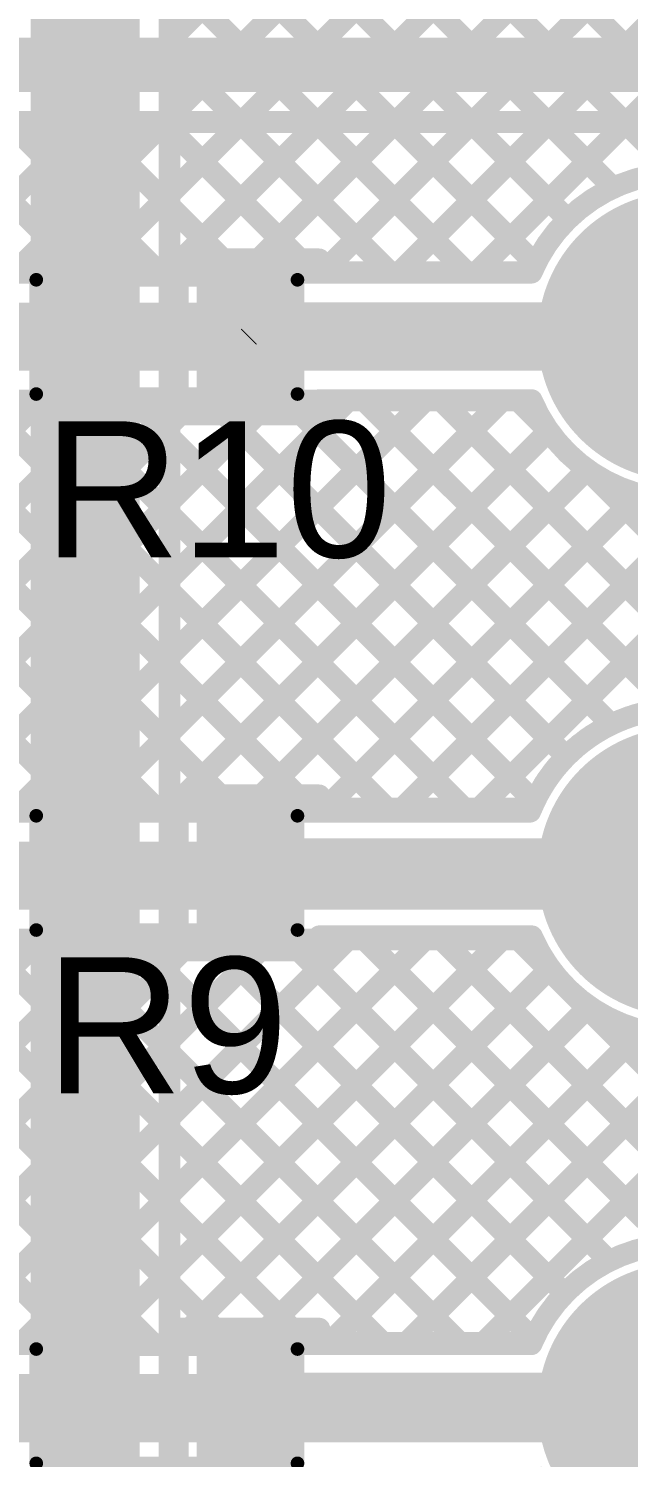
# Model space of a CAD drawing. Header units: millimetres. Extents: x -0.32 to 3.69, y -0.11 to 2.37.
# Drawn here: x 2.694 to 2.915, y 0.588 to 1.113 of the extents above; entities that cross this region are included whole.
import ezdxf

# ---------------------------------------------------------------- set-up
doc = ezdxf.new("R2010")
doc.units = ezdxf.units.MM
doc.header["$MEASUREMENT"] = 0
for name, color, linetype in [('BottomLayer', 5, 'Continuous'), ('BottomSolder', 6, 'Continuous'), ('MultiLayer', 9, 'Continuous'), ('PadHoleLayer', 156, 'Continuous'), ('TopLayer', 1, 'Continuous'), ('TopOverlay', 2, 'Continuous'), ('TopPaste', 8, 'Continuous'), ('TopSolder', 216, 'Continuous')]:
    doc.layers.add(name, color=color, linetype=linetype)
doc.styles.add('Arial', font='', dxfattribs={"height": 0.2})
doc.styles.get('Arial').set_extended_font_data('Arial')

# ---------------------------------------------------------------- blocks, each defined once
blk = doc.blocks.new('JL301_50010U02_B_1')
at = {"layer": 'BottomLayer'}
h = blk.add_hatch(color=5, dxfattribs=at)
edge = h.paths.add_edge_path()
edge.add_arc((0.3937, 0), 0.04921, 0, 360)
h = blk.add_hatch(color=5, dxfattribs=at)
edge = h.paths.add_edge_path()
edge.add_arc((0.59055, 0), 0.04921, 0, 360)
h = blk.add_hatch(color=5, dxfattribs=at)
edge = h.paths.add_edge_path()
edge.add_arc((0.7874, 0), 0.04921, 0, 360)
at = {"layer": 'BottomSolder'}
h = blk.add_hatch(color=6, dxfattribs=at)
edge = h.paths.add_edge_path()
edge.add_arc((0.3937, 0), 0.05321, 0, 360)
h = blk.add_hatch(color=6, dxfattribs=at)
edge = h.paths.add_edge_path()
edge.add_arc((0.59055, 0), 0.05321, 0, 360)
h = blk.add_hatch(color=6, dxfattribs=at)
edge = h.paths.add_edge_path()
edge.add_arc((0.7874, 0), 0.05321, 0, 360)
at = {"layer": 'MultiLayer'}
h = blk.add_hatch(color=9, dxfattribs=at)
edge = h.paths.add_edge_path()
edge.add_arc((0.3937, 0), 0.04921, 0, 360)
h = blk.add_hatch(color=9, dxfattribs=at)
edge = h.paths.add_edge_path()
edge.add_arc((0.59055, 0), 0.04921, 0, 360)
h = blk.add_hatch(color=9, dxfattribs=at)
edge = h.paths.add_edge_path()
edge.add_arc((0.7874, 0), 0.04921, 0, 360)
at = {"layer": 'PadHoleLayer'}
h = blk.add_hatch(color=156, dxfattribs=at)
edge = h.paths.add_edge_path()
edge.add_arc((0.3937, 0), 0.0275, 0, 360)
h = blk.add_hatch(color=156, dxfattribs=at)
edge = h.paths.add_edge_path()
edge.add_arc((0.59055, 0), 0.0275, 0, 360)
h = blk.add_hatch(color=156, dxfattribs=at)
edge = h.paths.add_edge_path()
edge.add_arc((0.7874, 0), 0.0275, 0, 360)
at = {"layer": 'TopLayer'}
h = blk.add_hatch(color=1, dxfattribs=at)
edge = h.paths.add_edge_path()
edge.add_arc((0.3937, 0), 0.04921, 0, 360)
h = blk.add_hatch(color=1, dxfattribs=at)
edge = h.paths.add_edge_path()
edge.add_arc((0.59055, 0), 0.04921, 0, 360)
h = blk.add_hatch(color=1, dxfattribs=at)
edge = h.paths.add_edge_path()
edge.add_arc((0.7874, 0), 0.04921, 0, 360)
at = {"layer": 'TopSolder'}
h = blk.add_hatch(color=216, dxfattribs=at)
edge = h.paths.add_edge_path()
edge.add_arc((0.3937, 0), 0.05321, 0, 360)
h = blk.add_hatch(color=216, dxfattribs=at)
edge = h.paths.add_edge_path()
edge.add_arc((0.59055, 0), 0.05321, 0, 360)
h = blk.add_hatch(color=216, dxfattribs=at)
edge = h.paths.add_edge_path()
edge.add_arc((0.7874, 0), 0.05321, 0, 360)
blk = doc.blocks.new('R___0603_2')
at = {"layer": 'TopLayer'}
for points in [[(-0.015, 0.0175), (-0.015, -0.0175), (-0.045, -0.0175), (-0.045, 0.0175)], [(0.045, 0.0175), (0.045, -0.0175), (0.015, -0.0175), (0.015, 0.0175)]]:
    blk.add_hatch(color=1, dxfattribs=at).paths.add_polyline_path(points)
at = {"layer": 'TopPaste'}
for points in [[(-0.015, 0.0175), (-0.015, -0.0175), (-0.045, -0.0175), (-0.045, 0.0175)], [(0.045, 0.0175), (0.045, -0.0175), (0.015, -0.0175), (0.015, 0.0175)]]:
    blk.add_hatch(color=8, dxfattribs=at).paths.add_polyline_path(points)
at = {"layer": 'TopSolder'}
for points in [[(-0.011, 0.0215), (-0.011, -0.0215), (-0.049, -0.0215), (-0.049, 0.0215)], [(0.049, 0.0215), (0.049, -0.0215), (0.011, -0.0215), (0.011, 0.0215)]]:
    blk.add_hatch(color=216, dxfattribs=at).paths.add_polyline_path(points)
at = {"layer": 'TopOverlay', "const_width": 0.005}
for points in [[(-0.048, 0.021), (-0.048, -0.021)], [(0.048, 0.021), (-0.048, 0.021)], [(0.048, 0.021), (0.048, -0.021)], [(0.048, -0.021), (-0.048, -0.021)]]:
    blk.add_lwpolyline(points, dxfattribs=at)
at = {"layer": 'TopOverlay', "const_width": 0.0025}
for points in [[(-0.04925, 0.021, 1), (-0.04675, 0.021, 1)], [(-0.04925, 0.021, 1), (-0.04675, 0.021, 1)], [(0.04675, 0.021, 1), (0.04925, 0.021, 1)], [(0.04675, 0.021, 1), (0.04925, 0.021, 1)], [(-0.04925, -0.021, 1), (-0.04675, -0.021, 1)], [(-0.04925, -0.021, 1), (-0.04675, -0.021, 1)], [(0.04675, -0.021, 1), (0.04925, -0.021, 1)], [(0.04675, -0.021, 1), (0.04925, -0.021, 1)]]:
    blk.add_lwpolyline(points, format="xyb", close=True, dxfattribs=at)
blk = doc.blocks.new('R___0603_33')
at = {"layer": 'TopLayer'}
for points in [[(-0.015, 0.0175), (-0.015, -0.0175), (-0.045, -0.0175), (-0.045, 0.0175)], [(0.045, 0.0175), (0.045, -0.0175), (0.015, -0.0175), (0.015, 0.0175)]]:
    blk.add_hatch(color=1, dxfattribs=at).paths.add_polyline_path(points)
at = {"layer": 'TopPaste'}
for points in [[(-0.015, 0.0175), (-0.015, -0.0175), (-0.045, -0.0175), (-0.045, 0.0175)], [(0.045, 0.0175), (0.045, -0.0175), (0.015, -0.0175), (0.015, 0.0175)]]:
    blk.add_hatch(color=8, dxfattribs=at).paths.add_polyline_path(points)
at = {"layer": 'TopSolder'}
for points in [[(-0.011, 0.0215), (-0.011, -0.0215), (-0.049, -0.0215), (-0.049, 0.0215)], [(0.049, 0.0215), (0.049, -0.0215), (0.011, -0.0215), (0.011, 0.0215)]]:
    blk.add_hatch(color=216, dxfattribs=at).paths.add_polyline_path(points)
at = {"layer": 'TopOverlay', "const_width": 0.005}
for points in [[(-0.048, 0.021), (-0.048, -0.021)], [(0.048, 0.021), (-0.048, 0.021)], [(0.048, 0.021), (0.048, -0.021)], [(0.048, -0.021), (-0.048, -0.021)]]:
    blk.add_lwpolyline(points, dxfattribs=at)
at = {"layer": 'TopOverlay', "const_width": 0.0025}
for points in [[(-0.04925, 0.021, 1), (-0.04675, 0.021, 1)], [(-0.04925, 0.021, 1), (-0.04675, 0.021, 1)], [(0.04675, 0.021, 1), (0.04925, 0.021, 1)], [(0.04675, 0.021, 1), (0.04925, 0.021, 1)], [(-0.04925, -0.021, 1), (-0.04675, -0.021, 1)], [(-0.04925, -0.021, 1), (-0.04675, -0.021, 1)], [(0.04675, -0.021, 1), (0.04925, -0.021, 1)], [(0.04675, -0.021, 1), (0.04925, -0.021, 1)]]:
    blk.add_lwpolyline(points, format="xyb", close=True, dxfattribs=at)
blk = doc.blocks.new('R___0603_34')
at = {"layer": 'TopLayer'}
for points in [[(-0.015, 0.0175), (-0.015, -0.0175), (-0.045, -0.0175), (-0.045, 0.0175)], [(0.045, 0.0175), (0.045, -0.0175), (0.015, -0.0175), (0.015, 0.0175)]]:
    blk.add_hatch(color=1, dxfattribs=at).paths.add_polyline_path(points)
at = {"layer": 'TopPaste'}
for points in [[(-0.015, 0.0175), (-0.015, -0.0175), (-0.045, -0.0175), (-0.045, 0.0175)], [(0.045, 0.0175), (0.045, -0.0175), (0.015, -0.0175), (0.015, 0.0175)]]:
    blk.add_hatch(color=8, dxfattribs=at).paths.add_polyline_path(points)
at = {"layer": 'TopSolder'}
for points in [[(-0.011, 0.0215), (-0.011, -0.0215), (-0.049, -0.0215), (-0.049, 0.0215)], [(0.049, 0.0215), (0.049, -0.0215), (0.011, -0.0215), (0.011, 0.0215)]]:
    blk.add_hatch(color=216, dxfattribs=at).paths.add_polyline_path(points)
at = {"layer": 'TopOverlay', "const_width": 0.005}
for points in [[(-0.048, 0.021), (-0.048, -0.021)], [(0.048, 0.021), (-0.048, 0.021)], [(0.048, 0.021), (0.048, -0.021)], [(0.048, -0.021), (-0.048, -0.021)]]:
    blk.add_lwpolyline(points, dxfattribs=at)
at = {"layer": 'TopOverlay', "const_width": 0.0025}
for points in [[(-0.04925, 0.021, 1), (-0.04675, 0.021, 1)], [(-0.04925, 0.021, 1), (-0.04675, 0.021, 1)], [(0.04675, 0.021, 1), (0.04925, 0.021, 1)], [(0.04675, 0.021, 1), (0.04925, 0.021, 1)], [(-0.04925, -0.021, 1), (-0.04675, -0.021, 1)], [(-0.04925, -0.021, 1), (-0.04675, -0.021, 1)], [(0.04675, -0.021, 1), (0.04925, -0.021, 1)], [(0.04675, -0.021, 1), (0.04925, -0.021, 1)]]:
    blk.add_lwpolyline(points, format="xyb", close=True, dxfattribs=at)

msp = doc.modelspace()

# ---------------------------------------------------------------- hatches: boundary and pattern name
at = {"layer": 'TopLayer'}
msp.add_hatch(color=1, dxfattribs=at).paths.add_polyline_path([(2.695, 0.189), (2.735, 0.189), (2.735, 2.01), (2.695, 2.01)])

# ---------------------------------------------------------------- linework, layer by layer
at = {"layer": 'BottomLayer'}
for points, const_width in [([(2.57456, 1.1), (3.332, 1.1)], 0.02), ([(2.23761, 1.104), (2.71184, 0.62977)], 0.008), ([(2.26589, 1.104), (2.74012, 0.62977)], 0.008), ([(2.29418, 1.104), (2.7684, 0.62977)], 0.008), ([(2.4356, 1.104), (2.7141, 0.8255)], 0.008), ([(2.46388, 1.104), (2.74238, 0.8255)], 0.008), ([(2.49216, 1.104), (2.77066, 0.8255)], 0.008), ([(2.57456, 1.079), (3.332, 1.079)], 0.008), ([(2.65859, 1.079), (2.71396, 1.02362)], 0.008), ([(2.66068, 1.02362), (2.71606, 1.079)], 0.008), ([(2.68687, 1.079), (2.74225, 1.02362)], 0.008), ([(2.68897, 1.02362), (2.74434, 1.079)], 0.008), ([(2.71515, 1.079), (2.77053, 1.02362)], 0.008), ([(2.71725, 1.02362), (2.77263, 1.079)], 0.008), ([(2.74344, 1.079), (2.79881, 1.02362)], 0.008), ([(2.74553, 1.02362), (2.80091, 1.079)], 0.008), ([(2.77172, 1.079), (2.8271, 1.02362)], 0.008), ([(2.77382, 1.02362), (2.8292, 1.079)], 0.008), ([(2.80001, 1.079), (2.85538, 1.02362)], 0.008), ([(2.8021, 1.02362), (2.85748, 1.079)], 0.008), ([(2.82829, 1.079), (2.88047, 1.02682)], 0.008), ([(2.83039, 1.02362), (2.88576, 1.079)], 0.008), ([(2.85658, 1.079), (2.89234, 1.04324)], 0.008), ([(2.85854, 0.8255), (3.11204, 1.079)], 0.008), ([(2.85867, 1.02362), (2.91405, 1.079)], 0.008), ([(2.8608, 0.62977), (3.31003, 1.079)], 0.008), ([(2.88486, 1.079), (2.90904, 1.05482)], 0.008), ([(2.91314, 1.079), (2.93175, 1.0604)], 0.008), ([(2.63212, 1.02362), (2.87901, 1.02362)], 0.008), ([(2.63212, 1.00012), (2.93438, 1.00012)], 0.025), ([(1.78741, 0.0655), (2.69853, 0.97662)], 0.008), ([(1.8157, 0.0655), (2.72682, 0.97662)], 0.008), ([(1.84398, 0.0655), (2.7551, 0.97662)], 0.008), ([(2.63226, 0.8255), (2.78339, 0.97662)], 0.008), ([(2.63441, 0.97662), (2.87912, 0.97662)], 0.008), ([(2.64782, 0.97662), (2.79895, 0.8255)], 0.008), ([(2.66055, 0.8255), (2.81167, 0.97662)], 0.008), ([(2.67611, 0.97662), (2.82723, 0.8255)], 0.008), ([(2.68883, 0.8255), (2.83996, 0.97662)], 0.008), ([(2.70439, 0.97662), (2.85552, 0.8255)], 0.008), ([(2.71712, 0.8255), (2.86824, 0.97662)], 0.008), ([(2.73268, 0.97662), (2.8801, 0.8292)], 0.008), ([(2.76096, 0.97662), (2.89177, 0.84582)], 0.008), ([(2.78925, 0.97662), (2.90827, 0.8576)], 0.008), ([(2.81753, 0.97662), (2.93067, 0.86349)], 0.008), ([(2.84581, 0.97662), (2.97167, 0.85076)], 0.008), ([(2.8741, 0.97662), (2.88558, 0.96514)], 0.008), ([(2.7454, 0.8255), (2.88536, 0.96546)], 0.008), ([(2.77369, 0.8255), (2.89946, 0.95128)], 0.008), ([(2.8994, 0.95133), (3.624, 0.22672)], 0.008), ([(2.80197, 0.8255), (2.91863, 0.94216)], 0.008), ([(2.83025, 0.8255), (2.94587, 0.94112)], 0.008), ([(2.632, 0.8255), (2.87849, 0.8255)], 0.008), ([(2.632, 0.802), (2.9331, 0.802)], 0.025), ([(2.08244, 0.16254), (2.6984, 0.7785)], 0.008), ([(2.1053, 0.15712), (2.72669, 0.7785)], 0.008), ([(2.11547, 0.139), (2.75497, 0.7785)], 0.008), ([(2.632, 0.7785), (2.87968, 0.7785)], 0.008), ([(2.63453, 0.62977), (2.78325, 0.7785)], 0.008), ([(2.64796, 0.7785), (2.79669, 0.62977)], 0.008), ([(2.66281, 0.62977), (2.81154, 0.7785)], 0.008), ([(2.67625, 0.7785), (2.82497, 0.62977)], 0.008), ([(2.6911, 0.62977), (2.83982, 0.7785)], 0.008), ([(2.70453, 0.7785), (2.85326, 0.62977)], 0.008), ([(2.71938, 0.62977), (2.86811, 0.7785)], 0.008), ([(2.73282, 0.7785), (2.87974, 0.63158)], 0.008), ([(2.7611, 0.7785), (2.89121, 0.64839)], 0.008), ([(2.78938, 0.7785), (2.90751, 0.66037)], 0.008), ([(2.81766, 0.7785), (2.9296, 0.66656)], 0.008), ([(2.84595, 0.7785), (2.96761, 0.65684)], 0.008), ([(2.87423, 0.7785), (3.624, 0.02873)], 0.008), ([(2.74766, 0.62977), (2.88583, 0.76794)], 0.008), ([(2.77595, 0.62977), (2.90013, 0.75396)], 0.008), ([(2.80423, 0.62977), (2.91953, 0.74507)], 0.008), ([(2.83252, 0.62977), (2.94731, 0.74456)], 0.008), ([(2.63227, 0.62977), (2.87895, 0.62977)], 0.008), ([(2.63227, 0.60627), (2.93423, 0.60627)], 0.025)]:
    msp.add_lwpolyline(points, dxfattribs=dict(at, const_width=const_width))
at = {"layer": 'BottomLayer', "const_width": 0.004}
for points in [[(2.71315, 1.079, 1), (2.71715, 1.079, 1)], [(2.71406, 1.079, 1), (2.71806, 1.079, 1)], [(2.74144, 1.079, 1), (2.74544, 1.079, 1)], [(2.74234, 1.079, 1), (2.74634, 1.079, 1)], [(2.76972, 1.079, 1), (2.77372, 1.079, 1)], [(2.77063, 1.079, 1), (2.77463, 1.079, 1)], [(2.79801, 1.079, 1), (2.80201, 1.079, 1)], [(2.79891, 1.079, 1), (2.80291, 1.079, 1)], [(2.82629, 1.079, 1), (2.83029, 1.079, 1)], [(2.8272, 1.079, 1), (2.8312, 1.079, 1)], [(2.85458, 1.079, 1), (2.85858, 1.079, 1)], [(2.85548, 1.079, 1), (2.85948, 1.079, 1)], [(2.88286, 1.079, 1), (2.88686, 1.079, 1)], [(2.88376, 1.079, 1), (2.88776, 1.079, 1)], [(2.91114, 1.079, 1), (2.91514, 1.079, 1)], [(2.91205, 1.079, 1), (2.91605, 1.079, 1)], [(2.90705, 1.05482, 1), (2.91105, 1.05482, 1)], [(2.89034, 1.04324, 1), (2.89434, 1.04324, 1)], [(2.87847, 1.02682, 1), (2.88247, 1.02682, 1)], [(2.71196, 1.02362, 1), (2.71596, 1.02362, 1)], [(2.71525, 1.02362, 1), (2.71925, 1.02362, 1)], [(2.74025, 1.02362, 1), (2.74425, 1.02362, 1)], [(2.74353, 1.02362, 1), (2.74753, 1.02362, 1)], [(2.76853, 1.02362, 1), (2.77253, 1.02362, 1)], [(2.77182, 1.02362, 1), (2.77582, 1.02362, 1)], [(2.79681, 1.02362, 1), (2.80081, 1.02362, 1)], [(2.8001, 1.02362, 1), (2.8041, 1.02362, 1)], [(2.8251, 1.02362, 1), (2.8291, 1.02362, 1)], [(2.82839, 1.02362, 1), (2.83239, 1.02362, 1)], [(2.85338, 1.02362, 1), (2.85738, 1.02362, 1)], [(2.85667, 1.02362, 1), (2.86067, 1.02362, 1)], [(2.87701, 1.02362, 1), (2.88101, 1.02362, 1)], [(2.87701, 1.02362, 1), (2.88101, 1.02362, 1)], [(2.69653, 0.97662, 1), (2.70053, 0.97662, 1)], [(2.70239, 0.97662, 1), (2.70639, 0.97662, 1)], [(2.72482, 0.97662, 1), (2.72882, 0.97662, 1)], [(2.73068, 0.97662, 1), (2.73468, 0.97662, 1)], [(2.7531, 0.97662, 1), (2.7571, 0.97662, 1)], [(2.75896, 0.97662, 1), (2.76296, 0.97662, 1)], [(2.78139, 0.97662, 1), (2.78539, 0.97662, 1)], [(2.78725, 0.97662, 1), (2.79125, 0.97662, 1)], [(2.80967, 0.97662, 1), (2.81367, 0.97662, 1)], [(2.81553, 0.97662, 1), (2.81953, 0.97662, 1)], [(2.83796, 0.97662, 1), (2.84196, 0.97662, 1)], [(2.84381, 0.97662, 1), (2.84781, 0.97662, 1)], [(2.86624, 0.97662, 1), (2.87024, 0.97662, 1)], [(2.8721, 0.97662, 1), (2.8761, 0.97662, 1)], [(2.87712, 0.97662, 1), (2.88112, 0.97662, 1)], [(2.87712, 0.97662, 1), (2.88112, 0.97662, 1)], [(2.88336, 0.96546, 1), (2.88736, 0.96546, 1)], [(2.88358, 0.96514, 1), (2.88758, 0.96514, 1)], [(2.8974, 0.95133, 1), (2.9014, 0.95133, 1)], [(2.89746, 0.95128, 1), (2.90146, 0.95128, 1)], [(2.90627, 0.8576, 1), (2.91027, 0.8576, 1)], [(2.88977, 0.84582, 1), (2.89377, 0.84582, 1)], [(2.8781, 0.8292, 1), (2.8821, 0.8292, 1)], [(2.7121, 0.8255, 1), (2.7161, 0.8255, 1)], [(2.71512, 0.8255, 1), (2.71912, 0.8255, 1)], [(2.74038, 0.8255, 1), (2.74438, 0.8255, 1)], [(2.7434, 0.8255, 1), (2.7474, 0.8255, 1)], [(2.76866, 0.8255, 1), (2.77266, 0.8255, 1)], [(2.77169, 0.8255, 1), (2.77569, 0.8255, 1)], [(2.79695, 0.8255, 1), (2.80095, 0.8255, 1)], [(2.79997, 0.8255, 1), (2.80397, 0.8255, 1)], [(2.82523, 0.8255, 1), (2.82923, 0.8255, 1)], [(2.82825, 0.8255, 1), (2.83225, 0.8255, 1)], [(2.85352, 0.8255, 1), (2.85752, 0.8255, 1)], [(2.85654, 0.8255, 1), (2.86054, 0.8255, 1)], [(2.87649, 0.8255, 1), (2.88049, 0.8255, 1)], [(2.87649, 0.8255, 1), (2.88049, 0.8255, 1)], [(2.6964, 0.7785, 1), (2.7004, 0.7785, 1)], [(2.70253, 0.7785, 1), (2.70653, 0.7785, 1)], [(2.72469, 0.7785, 1), (2.72869, 0.7785, 1)], [(2.73082, 0.7785, 1), (2.73482, 0.7785, 1)], [(2.75297, 0.7785, 1), (2.75697, 0.7785, 1)], [(2.7591, 0.7785, 1), (2.7631, 0.7785, 1)], [(2.78125, 0.7785, 1), (2.78525, 0.7785, 1)], [(2.78738, 0.7785, 1), (2.79138, 0.7785, 1)], [(2.80954, 0.7785, 1), (2.81354, 0.7785, 1)], [(2.81566, 0.7785, 1), (2.81966, 0.7785, 1)], [(2.83782, 0.7785, 1), (2.84182, 0.7785, 1)], [(2.84395, 0.7785, 1), (2.84795, 0.7785, 1)], [(2.86611, 0.7785, 1), (2.87011, 0.7785, 1)], [(2.87223, 0.7785, 1), (2.87623, 0.7785, 1)], [(2.87768, 0.7785, 1), (2.88168, 0.7785, 1)], [(2.87768, 0.7785, 1), (2.88168, 0.7785, 1)], [(2.88383, 0.76794, 1), (2.88783, 0.76794, 1)], [(2.89813, 0.75396, 1), (2.90213, 0.75396, 1)], [(2.90551, 0.66037, 1), (2.90951, 0.66037, 1)], [(2.88921, 0.64839, 1), (2.89321, 0.64839, 1)], [(2.87774, 0.63158, 1), (2.88174, 0.63158, 1)], [(2.6891, 0.62977, 1), (2.6931, 0.62977, 1)], [(2.70984, 0.62977, 1), (2.71384, 0.62977, 1)], [(2.71738, 0.62977, 1), (2.72138, 0.62977, 1)], [(2.73812, 0.62977, 1), (2.74212, 0.62977, 1)], [(2.74566, 0.62977, 1), (2.74966, 0.62977, 1)], [(2.7664, 0.62977, 1), (2.7704, 0.62977, 1)], [(2.77395, 0.62977, 1), (2.77795, 0.62977, 1)], [(2.79469, 0.62977, 1), (2.79869, 0.62977, 1)], [(2.80223, 0.62977, 1), (2.80623, 0.62977, 1)], [(2.82297, 0.62977, 1), (2.82697, 0.62977, 1)], [(2.83052, 0.62977, 1), (2.83452, 0.62977, 1)], [(2.85126, 0.62977, 1), (2.85526, 0.62977, 1)], [(2.8588, 0.62977, 1), (2.8628, 0.62977, 1)], [(2.87695, 0.62977, 1), (2.88095, 0.62977, 1)], [(2.87695, 0.62977, 1), (2.88095, 0.62977, 1)]]:
    msp.add_lwpolyline(points, format="xyb", close=True, dxfattribs=at)
at = {"layer": 'BottomLayer', "const_width": 0.008}
for points in [[(2.87901, 1.02362, -0.81817), (2.99471, 1.00025)], [(2.99471, 1.00025, -0.816304), (2.87912, 0.97662)], [(2.87849, 0.8255, -0.827748), (2.99471, 0.8034)], [(2.99471, 0.8034, -0.806721), (2.87968, 0.7785)], [(2.87895, 0.62977, -0.819295), (2.99471, 0.60655)], [(2.99471, 0.60655, -0.815179), (2.87918, 0.58277)]]:
    msp.add_lwpolyline(points, format="xyb", dxfattribs=at)
at = {"layer": 'TopLayer'}
for points, const_width in [([(2.746, 0.178), (2.746, 2.021)], 0.008), ([(2.8588, 1.02375), (3.624, 1.78895)], 0.008), ([(2.85974, 0.8267), (3.624, 1.59096)], 0.008), ([(2.8613, 0.63027), (3.4515, 1.22047)], 0.008), ([(2.746, 1.08066), (2.83889, 1.17355)], 0.008), ([(2.746, 1.05237), (2.86718, 1.17355)], 0.008), ([(2.746, 1.10894), (2.81061, 1.17355)], 0.008), ([(2.8186, 1.17355), (2.93175, 1.0604)], 0.008), ([(2.84688, 1.17355), (3.4491, 0.57133)], 0.008), ([(2.76708, 1.1685), (2.89234, 1.04324)], 0.008), ([(2.79536, 1.1685), (2.90904, 1.05482)], 0.008), ([(2.75041, 1.0285), (2.88489, 1.16298)], 0.008), ([(2.746, 1.16129), (2.88047, 1.02682)], 0.008), ([(2.7787, 1.0285), (2.8988, 1.14861)], 0.008), ([(2.80223, 1.02375), (2.91774, 1.13926)], 0.008), ([(2.83051, 1.02375), (2.94448, 1.13772)], 0.008), ([(2.746, 1.13301), (2.85526, 1.02375)], 0.008), ([(2.746, 1.10472), (2.82698, 1.02375)], 0.008), ([(2.746, 1.07644), (2.79394, 1.0285)], 0.008), ([(2.746, 1.04815), (2.76565, 1.0285)], 0.008), ([(2.746, 1.02409), (2.749, 1.02709)], 0.008), ([(2.749, 1.0285), (2.801, 1.0285)], 0.008), ([(2.749, 0.9715), (2.749, 1.0285)], 0.008), ([(2.801, 1.02375), (2.801, 1.0285)], 0.008), ([(2.801, 1.02375), (2.87906, 1.02375)], 0.008), ([(2.746, 1.01987), (2.749, 1.01687)], 0.008), ([(2.77525, 1.00025), (2.9345, 1.00025)], 0.025), ([(2.775, 1), (2.77525, 1.00025)], 0.008), ([(2.746, 0.9958), (2.749, 0.9988)], 0.008), ([(2.746, 0.99159), (2.749, 0.98859)], 0.008), ([(2.746, 0.91095), (2.8118, 0.97675)], 0.008), ([(2.746, 0.88267), (2.84008, 0.97675)], 0.008), ([(2.746, 0.85438), (2.86836, 0.97675)], 0.008), ([(2.801, 0.97675), (2.87906, 0.97675)], 0.008), ([(2.801, 0.9715), (2.801, 0.97675)], 0.008), ([(2.81741, 0.97675), (2.93067, 0.86349)], 0.008), ([(2.84569, 0.97675), (2.97167, 0.85076)], 0.008), ([(2.87398, 0.97675), (2.88558, 0.96514)], 0.008), ([(2.746, 0.93924), (2.77826, 0.9715)], 0.008), ([(2.746, 0.96752), (2.74998, 0.9715)], 0.008), ([(2.749, 0.9715), (2.801, 0.9715)], 0.008), ([(2.76609, 0.9715), (2.89177, 0.84582)], 0.008), ([(2.79437, 0.9715), (2.90827, 0.8576)], 0.008), ([(2.746, 0.9633), (2.8801, 0.8292)], 0.008), ([(2.7514, 0.8315), (2.88536, 0.96546)], 0.008), ([(2.77969, 0.8315), (2.89946, 0.95128)], 0.008), ([(2.8994, 0.95133), (3.36424, 0.48648)], 0.008), ([(2.80317, 0.8267), (2.91863, 0.94216)], 0.008), ([(2.83145, 0.8267), (2.94587, 0.94112)], 0.008), ([(2.746, 0.93502), (2.85432, 0.8267)], 0.008), ([(2.746, 0.90673), (2.82603, 0.8267)], 0.008), ([(2.746, 0.87845), (2.79295, 0.8315)], 0.008), ([(2.746, 0.85016), (2.76466, 0.8315)], 0.008), ([(2.749, 0.8315), (2.801, 0.8315)], 0.008), ([(2.749, 0.8291), (2.7514, 0.8315)], 0.008), ([(2.749, 0.7745), (2.749, 0.8315)], 0.008), ([(2.801, 0.8267), (2.801, 0.8315)], 0.008), ([(2.746, 0.8261), (2.749, 0.8291)], 0.008), ([(2.801, 0.8267), (2.87898, 0.8267)], 0.008), ([(2.746, 0.82188), (2.749, 0.81888)], 0.008), ([(2.775, 0.803), (2.7752, 0.8032)], 0.025), ([(2.7752, 0.8032), (2.9343, 0.8032)], 0.025), ([(2.746, 0.79781), (2.749, 0.80081)], 0.008), ([(2.746, 0.7936), (2.749, 0.7906)], 0.008), ([(2.746, 0.65639), (2.86931, 0.7797)], 0.008), ([(2.746, 0.71296), (2.81274, 0.7797)], 0.008), ([(2.746, 0.68468), (2.84102, 0.7797)], 0.008), ([(2.801, 0.7797), (2.87915, 0.7797)], 0.008), ([(2.801, 0.7745), (2.801, 0.7797)], 0.008), ([(2.81647, 0.7797), (2.9296, 0.66656)], 0.008), ([(2.84475, 0.7797), (2.96761, 0.65684)], 0.008), ([(2.87303, 0.7797), (3.26525, 0.38748)], 0.008), ([(2.746, 0.74125), (2.77925, 0.7745)], 0.008), ([(2.746, 0.76953), (2.75097, 0.7745)], 0.008), ([(2.749, 0.7745), (2.801, 0.7745)], 0.008), ([(2.7651, 0.7745), (2.89121, 0.64839)], 0.008), ([(2.79338, 0.7745), (2.90751, 0.66037)], 0.008), ([(2.746, 0.76532), (2.87974, 0.63158)], 0.008), ([(2.75339, 0.6355), (2.88583, 0.76794)], 0.008), ([(2.78168, 0.6355), (2.90013, 0.75396)], 0.008), ([(2.80473, 0.63027), (2.91953, 0.74507)], 0.008), ([(2.83302, 0.63027), (2.94731, 0.74456)], 0.008), ([(2.746, 0.73703), (2.85276, 0.63027)], 0.008), ([(2.746, 0.70875), (2.82447, 0.63027)], 0.008), ([(2.746, 0.68046), (2.79096, 0.6355)], 0.008), ([(2.746, 0.65218), (2.76268, 0.6355)], 0.008), ([(2.749, 0.6355), (2.801, 0.6355)], 0.008), ([(2.749, 0.63111), (2.75339, 0.6355)], 0.008), ([(2.749, 0.5785), (2.749, 0.6355)], 0.008), ([(2.801, 0.63027), (2.801, 0.6355)], 0.008), ([(2.746, 0.62811), (2.749, 0.63111)], 0.008), ([(2.801, 0.63027), (2.87916, 0.63027)], 0.008), ([(2.746, 0.62389), (2.749, 0.62089)], 0.008), ([(2.775, 0.607), (2.77523, 0.60677)], 0.025), ([(2.77523, 0.60677), (2.93427, 0.60677)], 0.025), ([(2.746, 0.59982), (2.749, 0.60282)], 0.008), ([(2.746, 0.59561), (2.749, 0.59261)], 0.008)]:
    msp.add_lwpolyline(points, dxfattribs=dict(at, const_width=const_width))
for points, const_width in [([(2.744, 1.10894, 1), (2.748, 1.10894, 1)], 0.004), ([(2.744, 1.10472, 1), (2.748, 1.10472, 1)], 0.004), ([(2.744, 1.08066, 1), (2.748, 1.08066, 1)], 0.004), ([(2.744, 1.07644, 1), (2.748, 1.07644, 1)], 0.004), ([(2.744, 1.05237, 1), (2.748, 1.05237, 1)], 0.004), ([(2.90705, 1.05482, 1), (2.91105, 1.05482, 1)], 0.004), ([(2.744, 1.04815, 1), (2.748, 1.04815, 1)], 0.004), ([(2.89034, 1.04324, 1), (2.89434, 1.04324, 1)], 0.004), ([(2.747, 1.0285, 1), (2.751, 1.0285, 1)], 0.004), ([(2.747, 1.0285, 1), (2.751, 1.0285, 1)], 0.004), ([(2.747, 1.02709, 1), (2.751, 1.02709, 1)], 0.004), ([(2.74841, 1.0285, 1), (2.75241, 1.0285, 1)], 0.004), ([(2.76365, 1.0285, 1), (2.76765, 1.0285, 1)], 0.004), ([(2.7767, 1.0285, 1), (2.7807, 1.0285, 1)], 0.004), ([(2.79194, 1.0285, 1), (2.79594, 1.0285, 1)], 0.004), ([(2.799, 1.0285, 1), (2.803, 1.0285, 1)], 0.004), ([(2.799, 1.0285, 1), (2.803, 1.0285, 1)], 0.004), ([(2.87847, 1.02682, 1), (2.88247, 1.02682, 1)], 0.004), ([(2.744, 1.02409, 1), (2.748, 1.02409, 1)], 0.004), ([(2.799, 1.02375, 1), (2.803, 1.02375, 1)], 0.004), ([(2.799, 1.02375, 1), (2.803, 1.02375, 1)], 0.004), ([(2.80023, 1.02375, 1), (2.80423, 1.02375, 1)], 0.004), ([(2.82498, 1.02375, 1), (2.82898, 1.02375, 1)], 0.004), ([(2.82851, 1.02375, 1), (2.83251, 1.02375, 1)], 0.004), ([(2.85326, 1.02375, 1), (2.85726, 1.02375, 1)], 0.004), ([(2.8568, 1.02375, 1), (2.8608, 1.02375, 1)], 0.004), ([(2.87706, 1.02375, 1), (2.88106, 1.02375, 1)], 0.004), ([(2.87706, 1.02375, 1), (2.88106, 1.02375, 1)], 0.004), ([(2.744, 1.01987, 1), (2.748, 1.01987, 1)], 0.004), ([(2.747, 1.01687, 1), (2.751, 1.01687, 1)], 0.004), ([(2.769, 1.00025, 1), (2.7815, 1.00025, 1)], 0.0125), ([(2.773, 1, 1), (2.777, 1, 1)], 0.004), ([(2.77325, 1.00025, 1), (2.77725, 1.00025, 1)], 0.004), ([(2.744, 0.9958, 1), (2.748, 0.9958, 1)], 0.004), ([(2.747, 0.9988, 1), (2.751, 0.9988, 1)], 0.004), ([(2.744, 0.99159, 1), (2.748, 0.99159, 1)], 0.004), ([(2.747, 0.98859, 1), (2.751, 0.98859, 1)], 0.004), ([(2.799, 0.97675, 1), (2.803, 0.97675, 1)], 0.004), ([(2.799, 0.97675, 1), (2.803, 0.97675, 1)], 0.004), ([(2.8098, 0.97675, 1), (2.8138, 0.97675, 1)], 0.004), ([(2.81541, 0.97675, 1), (2.81941, 0.97675, 1)], 0.004), ([(2.83808, 0.97675, 1), (2.84208, 0.97675, 1)], 0.004), ([(2.84369, 0.97675, 1), (2.84769, 0.97675, 1)], 0.004), ([(2.86636, 0.97675, 1), (2.87036, 0.97675, 1)], 0.004), ([(2.87198, 0.97675, 1), (2.87598, 0.97675, 1)], 0.004), ([(2.87706, 0.97675, 1), (2.88106, 0.97675, 1)], 0.004), ([(2.87706, 0.97675, 1), (2.88106, 0.97675, 1)], 0.004), ([(2.747, 0.9715, 1), (2.751, 0.9715, 1)], 0.004), ([(2.747, 0.9715, 1), (2.751, 0.9715, 1)], 0.004), ([(2.74798, 0.9715, 1), (2.75198, 0.9715, 1)], 0.004), ([(2.76409, 0.9715, 1), (2.76809, 0.9715, 1)], 0.004), ([(2.77626, 0.9715, 1), (2.78026, 0.9715, 1)], 0.004), ([(2.79237, 0.9715, 1), (2.79637, 0.9715, 1)], 0.004), ([(2.799, 0.9715, 1), (2.803, 0.9715, 1)], 0.004), ([(2.799, 0.9715, 1), (2.803, 0.9715, 1)], 0.004), ([(2.744, 0.96752, 1), (2.748, 0.96752, 1)], 0.004), ([(2.744, 0.9633, 1), (2.748, 0.9633, 1)], 0.004), ([(2.88336, 0.96546, 1), (2.88736, 0.96546, 1)], 0.004), ([(2.88358, 0.96514, 1), (2.88758, 0.96514, 1)], 0.004), ([(2.8974, 0.95133, 1), (2.9014, 0.95133, 1)], 0.004), ([(2.89746, 0.95128, 1), (2.90146, 0.95128, 1)], 0.004), ([(2.744, 0.93924, 1), (2.748, 0.93924, 1)], 0.004), ([(2.744, 0.93502, 1), (2.748, 0.93502, 1)], 0.004), ([(2.744, 0.91095, 1), (2.748, 0.91095, 1)], 0.004), ([(2.744, 0.90673, 1), (2.748, 0.90673, 1)], 0.004), ([(2.744, 0.88267, 1), (2.748, 0.88267, 1)], 0.004), ([(2.744, 0.87845, 1), (2.748, 0.87845, 1)], 0.004), ([(2.90627, 0.8576, 1), (2.91027, 0.8576, 1)], 0.004), ([(2.744, 0.85438, 1), (2.748, 0.85438, 1)], 0.004), ([(2.744, 0.85016, 1), (2.748, 0.85016, 1)], 0.004), ([(2.88977, 0.84582, 1), (2.89377, 0.84582, 1)], 0.004), ([(2.747, 0.8315, 1), (2.751, 0.8315, 1)], 0.004), ([(2.747, 0.8315, 1), (2.751, 0.8315, 1)], 0.004), ([(2.7494, 0.8315, 1), (2.7534, 0.8315, 1)], 0.004), ([(2.7494, 0.8315, 1), (2.7534, 0.8315, 1)], 0.004), ([(2.76266, 0.8315, 1), (2.76666, 0.8315, 1)], 0.004), ([(2.77769, 0.8315, 1), (2.78169, 0.8315, 1)], 0.004), ([(2.79095, 0.8315, 1), (2.79495, 0.8315, 1)], 0.004), ([(2.799, 0.8315, 1), (2.803, 0.8315, 1)], 0.004), ([(2.799, 0.8315, 1), (2.803, 0.8315, 1)], 0.004), ([(2.744, 0.8261, 1), (2.748, 0.8261, 1)], 0.004), ([(2.747, 0.8291, 1), (2.751, 0.8291, 1)], 0.004), ([(2.747, 0.8291, 1), (2.751, 0.8291, 1)], 0.004), ([(2.799, 0.8267, 1), (2.803, 0.8267, 1)], 0.004), ([(2.799, 0.8267, 1), (2.803, 0.8267, 1)], 0.004), ([(2.80117, 0.8267, 1), (2.80517, 0.8267, 1)], 0.004), ([(2.82403, 0.8267, 1), (2.82803, 0.8267, 1)], 0.004), ([(2.82945, 0.8267, 1), (2.83345, 0.8267, 1)], 0.004), ([(2.85232, 0.8267, 1), (2.85632, 0.8267, 1)], 0.004), ([(2.85774, 0.8267, 1), (2.86174, 0.8267, 1)], 0.004), ([(2.87698, 0.8267, 1), (2.88098, 0.8267, 1)], 0.004), ([(2.87698, 0.8267, 1), (2.88098, 0.8267, 1)], 0.004), ([(2.8781, 0.8292, 1), (2.8821, 0.8292, 1)], 0.004), ([(2.744, 0.82188, 1), (2.748, 0.82188, 1)], 0.004), ([(2.747, 0.81888, 1), (2.751, 0.81888, 1)], 0.004), ([(2.76875, 0.803, 1), (2.78125, 0.803, 1)], 0.0125), ([(2.76895, 0.8032, 1), (2.78145, 0.8032, 1)], 0.0125), ([(2.76895, 0.8032, 1), (2.78145, 0.8032, 1)], 0.0125), ([(2.747, 0.80081, 1), (2.751, 0.80081, 1)], 0.004), ([(2.744, 0.79781, 1), (2.748, 0.79781, 1)], 0.004), ([(2.744, 0.7936, 1), (2.748, 0.7936, 1)], 0.004), ([(2.747, 0.7906, 1), (2.751, 0.7906, 1)], 0.004), ([(2.799, 0.7797, 1), (2.803, 0.7797, 1)], 0.004), ([(2.799, 0.7797, 1), (2.803, 0.7797, 1)], 0.004), ([(2.81074, 0.7797, 1), (2.81474, 0.7797, 1)], 0.004), ([(2.81447, 0.7797, 1), (2.81847, 0.7797, 1)], 0.004), ([(2.83902, 0.7797, 1), (2.84302, 0.7797, 1)], 0.004), ([(2.84275, 0.7797, 1), (2.84675, 0.7797, 1)], 0.004), ([(2.86731, 0.7797, 1), (2.87131, 0.7797, 1)], 0.004), ([(2.87103, 0.7797, 1), (2.87503, 0.7797, 1)], 0.004), ([(2.87715, 0.7797, 1), (2.88115, 0.7797, 1)], 0.004), ([(2.87715, 0.7797, 1), (2.88115, 0.7797, 1)], 0.004), ([(2.747, 0.7745, 1), (2.751, 0.7745, 1)], 0.004), ([(2.747, 0.7745, 1), (2.751, 0.7745, 1)], 0.004), ([(2.74897, 0.7745, 1), (2.75297, 0.7745, 1)], 0.004), ([(2.7631, 0.7745, 1), (2.7671, 0.7745, 1)], 0.004), ([(2.77725, 0.7745, 1), (2.78125, 0.7745, 1)], 0.004), ([(2.79138, 0.7745, 1), (2.79538, 0.7745, 1)], 0.004), ([(2.799, 0.7745, 1), (2.803, 0.7745, 1)], 0.004), ([(2.799, 0.7745, 1), (2.803, 0.7745, 1)], 0.004), ([(2.744, 0.76953, 1), (2.748, 0.76953, 1)], 0.004), ([(2.744, 0.76532, 1), (2.748, 0.76532, 1)], 0.004), ([(2.88383, 0.76794, 1), (2.88783, 0.76794, 1)], 0.004), ([(2.89813, 0.75396, 1), (2.90213, 0.75396, 1)], 0.004), ([(2.744, 0.74125, 1), (2.748, 0.74125, 1)], 0.004), ([(2.744, 0.73703, 1), (2.748, 0.73703, 1)], 0.004), ([(2.744, 0.71296, 1), (2.748, 0.71296, 1)], 0.004), ([(2.744, 0.70875, 1), (2.748, 0.70875, 1)], 0.004), ([(2.744, 0.68468, 1), (2.748, 0.68468, 1)], 0.004), ([(2.744, 0.68046, 1), (2.748, 0.68046, 1)], 0.004), ([(2.90551, 0.66037, 1), (2.90951, 0.66037, 1)], 0.004), ([(2.744, 0.65639, 1), (2.748, 0.65639, 1)], 0.004), ([(2.744, 0.65218, 1), (2.748, 0.65218, 1)], 0.004), ([(2.88921, 0.64839, 1), (2.89321, 0.64839, 1)], 0.004), ([(2.747, 0.6355, 1), (2.751, 0.6355, 1)], 0.004), ([(2.747, 0.6355, 1), (2.751, 0.6355, 1)], 0.004), ([(2.75139, 0.6355, 1), (2.75539, 0.6355, 1)], 0.004), ([(2.75139, 0.6355, 1), (2.75539, 0.6355, 1)], 0.004), ([(2.76068, 0.6355, 1), (2.76468, 0.6355, 1)], 0.004), ([(2.77968, 0.6355, 1), (2.78368, 0.6355, 1)], 0.004), ([(2.78896, 0.6355, 1), (2.79296, 0.6355, 1)], 0.004), ([(2.799, 0.6355, 1), (2.803, 0.6355, 1)], 0.004), ([(2.799, 0.6355, 1), (2.803, 0.6355, 1)], 0.004), ([(2.87774, 0.63158, 1), (2.88174, 0.63158, 1)], 0.004), ([(2.744, 0.62811, 1), (2.748, 0.62811, 1)], 0.004), ([(2.747, 0.63111, 1), (2.751, 0.63111, 1)], 0.004), ([(2.747, 0.63111, 1), (2.751, 0.63111, 1)], 0.004), ([(2.799, 0.63027, 1), (2.803, 0.63027, 1)], 0.004), ([(2.799, 0.63027, 1), (2.803, 0.63027, 1)], 0.004), ([(2.80273, 0.63027, 1), (2.80673, 0.63027, 1)], 0.004), ([(2.82247, 0.63027, 1), (2.82647, 0.63027, 1)], 0.004), ([(2.83102, 0.63027, 1), (2.83502, 0.63027, 1)], 0.004), ([(2.85076, 0.63027, 1), (2.85476, 0.63027, 1)], 0.004), ([(2.8593, 0.63027, 1), (2.8633, 0.63027, 1)], 0.004), ([(2.87716, 0.63027, 1), (2.88116, 0.63027, 1)], 0.004), ([(2.87716, 0.63027, 1), (2.88116, 0.63027, 1)], 0.004), ([(2.744, 0.62389, 1), (2.748, 0.62389, 1)], 0.004), ([(2.747, 0.62089, 1), (2.751, 0.62089, 1)], 0.004), ([(2.76875, 0.607, 1), (2.78125, 0.607, 1)], 0.0125), ([(2.76898, 0.60677, 1), (2.78148, 0.60677, 1)], 0.0125), ([(2.76898, 0.60677, 1), (2.78148, 0.60677, 1)], 0.0125), ([(2.747, 0.60282, 1), (2.751, 0.60282, 1)], 0.004), ([(2.744, 0.59982, 1), (2.748, 0.59982, 1)], 0.004), ([(2.744, 0.59561, 1), (2.748, 0.59561, 1)], 0.004), ([(2.747, 0.59261, 1), (2.751, 0.59261, 1)], 0.004)]:
    msp.add_lwpolyline(points, format="xyb", close=True, dxfattribs=dict(at, const_width=const_width))
at = {"layer": 'TopLayer', "const_width": 0.008}
for points in [[(2.87906, 1.02375, -0.817237), (2.99471, 1.00025)], [(2.99471, 1.00025, -0.817237), (2.87906, 0.97675)], [(2.87898, 0.8267, -0.818732), (2.99471, 0.8034)], [(2.99471, 0.8034, -0.815742), (2.87915, 0.7797)], [(2.87916, 0.63027, -0.815534), (2.99471, 0.60655)], [(2.99471, 0.60655, -0.81894), (2.87897, 0.58327)]]:
    msp.add_lwpolyline(points, format="xyb", dxfattribs=at)

# ---------------------------------------------------------------- block references
for name, p, rotation in [('JL301_50010U02_B_1', (2.9345, 0.21285), 90), ('R___0603_2', (2.745, 1), 180), ('R___0603_33', (2.745, 0.803), 180), ('R___0603_34', (2.745, 0.607), 180)]:
    msp.add_blockref(name, p, dxfattribs=dict(rotation=rotation))

# ---------------------------------------------------------------- texts
at = {"layer": 'TopOverlay', "style": 'Arial'}
for s, p in [('R10', (2.69952, 0.91901)), ('R9', (2.70035, 0.72201))]:
    msp.add_text(s, height=0.05, dxfattribs=at).set_placement(p)

doc.saveas('drawing.dxf')
